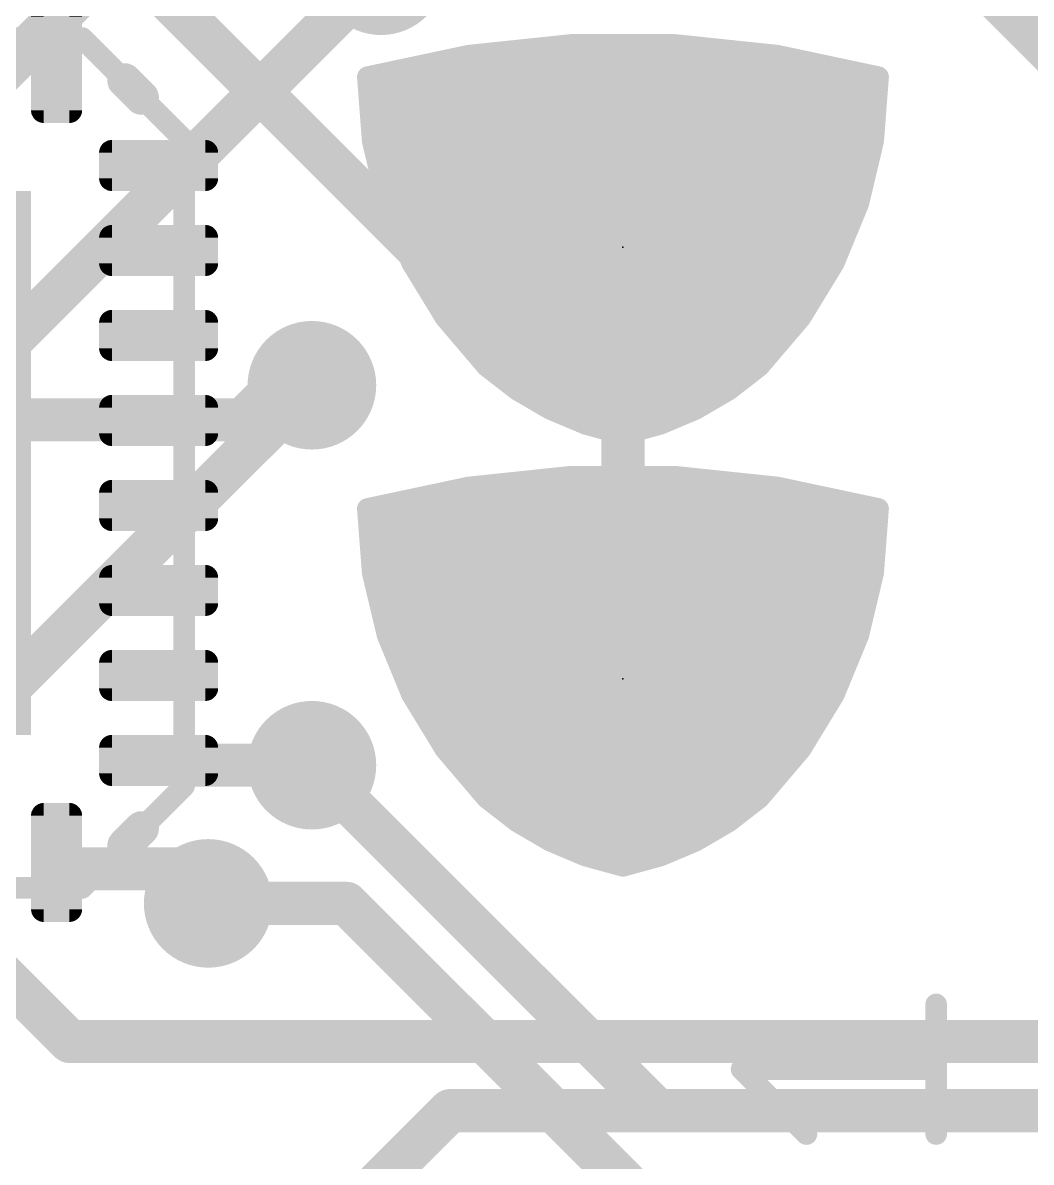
# Model space of a CAD drawing. Extents: x -4.9 to 30, y 1.2 to 21.4.
# Drawn here: x 16.79 to 22.72, y 4.78 to 11.48 of the extents above; entities that cross this region are included whole.
import ezdxf

# ---------------------------------------------------------------- set-up
doc = ezdxf.new("R2010")
doc.units = 0
for name, color, linetype in [('1', 22, 'CONTINUOUS'), ('16', 175, 'CONTINUOUS'), ('17', 82, 'CONTINUOUS'), ('18', 82, 'CONTINUOUS'), ('21', 253, 'CONTINUOUS'), ('23', 7, 'CONTINUOUS'), ('25', 253, 'CONTINUOUS'), ('51', 253, 'CONTINUOUS')]:
    doc.layers.add(name, color=color, linetype=linetype)

# ---------------------------------------------------------------- blocks, each defined once
blk = doc.blocks.new('ROUNDP')
at = {"const_width": 0.5}
blk.add_lwpolyline([(0, -0.25, 1), (0, 0.25, 1), (0, -0.25)], format="xyb", dxfattribs=at)
blk = doc.blocks.new('RECT')
blk.add_solid([(-0.5, -0.5), (0.5, -0.5), (-0.5, 0.5), (0.5, 0.5)])
blk = doc.blocks.new('RECT48000X112000R50')
at = {"const_width": 0.075}
blk.add_lwpolyline([(0.1125, -0.275), (0.1125, 0.275, 0.4142), (0.075, 0.3125), (-0.075, 0.3125, 0.4142), (-0.1125, 0.275), (-0.1125, -0.275, 0.4142), (-0.075, -0.3125), (0.075, -0.3125, 0.4142)], format="xyb", close=True, dxfattribs=at)
blk.add_solid([(-0.0938, -0.2938), (0.0938, -0.2938), (-0.0938, 0.2938), (0.0938, 0.2938)])
blk = doc.blocks.new('RECT112000X48000R50')
at = {"const_width": 0.075}
blk.add_lwpolyline([(0.3125, -0.075), (0.3125, 0.075, 0.4142), (0.275, 0.1125), (-0.275, 0.1125, 0.4142), (-0.3125, 0.075), (-0.3125, -0.075, 0.4142), (-0.275, -0.1125), (0.275, -0.1125, 0.4142)], format="xyb", close=True, dxfattribs=at)
blk.add_solid([(-0.2938, -0.0938), (0.2938, -0.0938), (-0.2938, 0.0938), (0.2938, 0.0938)])
blk = doc.blocks.new('ROUNDV')
at = {"const_width": 0.5}
blk.add_lwpolyline([(0, -0.25, 1), (0, 0.25, 1), (0, -0.25)], format="xyb", dxfattribs=at)

msp = doc.modelspace()

# ---------------------------------------------------------------- linework, layer by layer
at = {"layer": '1'}
for points, const_width in [([(17.272, 11.9888), (19.1008, 10.16)], 0.254), ([(23.9776, 10.16), (22.352, 11.7856)], 0.254), ([(20.0167, 11.3495), (19.4134, 11.2861)], 0.127), ([(20.6233, 11.3495), (20.0167, 11.3495)], 0.127), ([(21.2266, 11.2861), (20.6233, 11.3495)], 0.127), ([(19.4134, 11.2861), (18.82, 11.16)], 0.127), ([(19.5739, 11.303), (21.0661, 11.303)], 0.127), ([(21.82, 11.16), (21.2266, 11.2861)], 0.127), ([(18.82, 11.16), (18.8488, 10.7842)], 0.127), ([(18.8953, 11.176), (21.7447, 11.176)], 0.127), ([(21.7912, 10.7842), (21.82, 11.16)], 0.127), ([(18.8285, 11.049), (21.8115, 11.049)], 0.127), ([(18.8382, 10.922), (21.8018, 10.922)], 0.127), ([(18.848, 10.795), (21.792, 10.795)], 0.127), ([(18.8488, 10.7842), (18.936, 10.4175)], 0.127), ([(21.704, 10.4175), (21.7912, 10.7842)], 0.127), ([(18.8764, 10.668), (21.7636, 10.668)], 0.127), ([(18.9066, 10.541), (21.7334, 10.541)], 0.127), ([(18.936, 10.4175), (19.0795, 10.0689)], 0.127), ([(18.9374, 10.414), (21.7026, 10.414)], 0.127), ([(21.5605, 10.0689), (21.704, 10.4175)], 0.127), ([(18.9897, 10.287), (21.6503, 10.287)], 0.127), ([(19.1008, 10.16), (20.32, 10.16)], 0.254), ([(20.32, 10.16), (20.32, 7.62)], 0.254), ([(19.042, 10.16), (21.598, 10.16)], 0.127), ([(19.0795, 10.0689), (19.2758, 9.7471)], 0.127), ([(21.3642, 9.7471), (21.5605, 10.0689)], 0.127), ([(19.1014, 10.033), (21.5386, 10.033)], 0.127), ([(19.1789, 9.906), (21.4611, 9.906)], 0.127), ([(19.2564, 9.779), (21.3836, 9.779)], 0.127), ([(19.2758, 9.7471), (19.52, 9.46)], 0.127), ([(21.12, 9.46), (21.3642, 9.7471)], 0.127), ([(19.3567, 9.652), (21.2833, 9.652)], 0.127), ([(19.4647, 9.525), (21.1753, 9.525)], 0.127), ([(19.52, 9.46), (19.6986, 9.3214)], 0.127), ([(20.9414, 9.3214), (21.12, 9.46)], 0.127), ([(18.0848, 9.144), (18.288, 9.3472)], 0.254), ([(18.288, 9.3472), (18.4912, 9.3472)], 0.254), ([(19.5999, 9.398), (21.0401, 9.398)], 0.127), ([(19.6986, 9.3214), (19.8937, 9.2073)], 0.127), ([(20.7463, 9.2073), (20.9414, 9.3214)], 0.127), ([(19.7848, 9.271), (20.8552, 9.271)], 0.127), ([(15.4432, 9.144), (17.4752, 9.144)], 0.254), ([(17.4752, 9.144), (17.59, 9.14)], 0.254), ([(17.6784, 9.144), (17.59, 9.14)], 0.254), ([(17.6784, 9.144), (18.0848, 9.144)], 0.254), ([(19.8937, 9.2073), (20.102, 9.1197)], 0.127), ([(20.538, 9.1197), (20.7463, 9.2073)], 0.127), ([(20.0442, 9.144), (20.5958, 9.144)], 0.127), ([(20.102, 9.1197), (20.32, 9.06)], 0.127), ([(20.32, 9.06), (20.538, 9.1197)], 0.127), ([(20.0167, 8.8095), (19.4134, 8.7461)], 0.127), ([(20.6233, 8.8095), (20.0167, 8.8095)], 0.127), ([(21.2266, 8.7461), (20.6233, 8.8095)], 0.127), ([(19.4134, 8.7461), (18.82, 8.62)], 0.127), ([(19.5739, 8.763), (21.0661, 8.763)], 0.127), ([(21.82, 8.62), (21.2266, 8.7461)], 0.127), ([(18.82, 8.62), (18.8488, 8.2442)], 0.127), ([(18.8953, 8.636), (21.7447, 8.636)], 0.127), ([(21.7912, 8.2442), (21.82, 8.62)], 0.127), ([(18.8285, 8.509), (21.8115, 8.509)], 0.127), ([(18.8382, 8.382), (21.8018, 8.382)], 0.127), ([(18.848, 8.255), (21.792, 8.255)], 0.127), ([(18.8488, 8.2442), (18.936, 7.8775)], 0.127), ([(21.704, 7.8775), (21.7912, 8.2442)], 0.127), ([(18.8764, 8.128), (21.7636, 8.128)], 0.127), ([(18.9066, 8.001), (21.7334, 8.001)], 0.127), ([(18.936, 7.8775), (19.0795, 7.5289)], 0.127), ([(18.9374, 7.874), (21.7026, 7.874)], 0.127), ([(21.5605, 7.5289), (21.704, 7.8775)], 0.127), ([(18.9897, 7.747), (21.6503, 7.747)], 0.127), ([(19.042, 7.62), (21.598, 7.62)], 0.127), ([(19.0795, 7.5289), (19.2758, 7.2071)], 0.127), ([(21.3642, 7.2071), (21.5605, 7.5289)], 0.127), ([(19.1014, 7.493), (21.5386, 7.493)], 0.127), ([(19.1789, 7.366), (21.4611, 7.366)], 0.127), ([(17.6784, 7.112), (17.59, 7.14)], 0.254), ([(19.2564, 7.239), (21.3836, 7.239)], 0.127), ([(19.2758, 7.2071), (19.52, 6.92)], 0.127), ([(21.12, 6.92), (21.3642, 7.2071)], 0.127), ([(18.4912, 7.112), (17.6784, 7.112)], 0.254), ([(19.3567, 7.112), (21.2833, 7.112)], 0.127), ([(19.4647, 6.985), (21.1753, 6.985)], 0.127), ([(19.52, 6.92), (19.6986, 6.7814)], 0.127), ([(20.9414, 6.7814), (21.12, 6.92)], 0.127), ([(19.5999, 6.858), (21.0401, 6.858)], 0.127), ([(19.6986, 6.7814), (19.8937, 6.6673)], 0.127), ([(20.7463, 6.6673), (20.9414, 6.7814)], 0.127), ([(19.7848, 6.731), (20.8552, 6.731)], 0.127), ([(19.8937, 6.6673), (20.102, 6.5797)], 0.127), ([(20.538, 6.5797), (20.7463, 6.6673)], 0.127), ([(17.0688, 6.5024), (16.99, 6.54)], 0.254), ([(20.0442, 6.604), (20.5958, 6.604)], 0.127), ([(20.102, 6.5797), (20.32, 6.52)], 0.127), ([(20.32, 6.52), (20.538, 6.5797)], 0.127), ([(17.6784, 6.5024), (17.0688, 6.5024)], 0.254), ([(17.8816, 6.2992), (17.6784, 6.5024)], 0.254), ([(17.0688, 5.4864), (16.4592, 6.096)], 0.254), ([(23.1648, 5.4864), (17.0688, 5.4864)], 0.254), ([(18.0848, 3.8608), (19.304, 5.08)], 0.254), ([(19.304, 5.08), (24.5872, 5.08)], 0.254)]:
    msp.add_lwpolyline(points, dxfattribs=dict(at, const_width=const_width))
for points, const_width in [([(20.0167, 11.3813, 1), (20.0167, 11.3178)], 0.0635), ([(20.02, 11.318, 1), (20.0134, 11.3811)], 0.0635), ([(20.6266, 11.3811, 1), (20.62, 11.318)], 0.0635), ([(20.6233, 11.3178, 1), (20.6233, 11.3813)], 0.0635), ([(19.4101, 11.3177, 1), (19.4167, 11.2545)], 0.0635), ([(19.42, 11.2551, 1), (19.4068, 11.3172)], 0.0635), ([(19.5739, 11.3348, 1), (19.5739, 11.2713)], 0.0635), ([(21.0661, 11.2713, 1), (21.0661, 11.3348)], 0.0635), ([(21.2332, 11.3172, 1), (21.22, 11.2551)], 0.0635), ([(21.2233, 11.2545, 1), (21.2299, 11.3177)], 0.0635), ([(18.8517, 11.1624, 1), (18.7883, 11.1576)], 0.0635), ([(18.8134, 11.1911, 1), (18.8266, 11.1289)], 0.0635), ([(18.8953, 11.2078, 1), (18.8953, 11.1442)], 0.0635), ([(21.7447, 11.1442, 1), (21.7447, 11.2078)], 0.0635), ([(21.8517, 11.1576, 1), (21.7883, 11.1624)], 0.0635), ([(21.8134, 11.1289, 1), (21.8266, 11.1911)], 0.0635), ([(18.8285, 11.0808, 1), (18.8285, 11.0173)], 0.0635), ([(21.8115, 11.0173, 1), (21.8115, 11.0808)], 0.0635), ([(18.8382, 10.9538, 1), (18.8382, 10.8902)], 0.0635), ([(21.8018, 10.8902, 1), (21.8018, 10.9538)], 0.0635), ([(18.848, 10.8268, 1), (18.848, 10.7632)], 0.0635), ([(18.8797, 10.7915, 1), (18.8179, 10.7768)], 0.0635), ([(18.8171, 10.7817, 1), (18.8804, 10.7866)], 0.0635), ([(21.7596, 10.7866, 1), (21.8229, 10.7817)], 0.0635), ([(21.8221, 10.7768, 1), (21.7603, 10.7915)], 0.0635), ([(21.792, 10.7632, 1), (21.792, 10.8268)], 0.0635), ([(18.8764, 10.6998, 1), (18.8764, 10.6363)], 0.0635), ([(21.7636, 10.6363, 1), (21.7636, 10.6998)], 0.0635), ([(18.9066, 10.5728, 1), (18.9066, 10.5092)], 0.0635), ([(21.7334, 10.5092, 1), (21.7334, 10.5728)], 0.0635), ([(18.9654, 10.4296, 1), (18.9067, 10.4054)], 0.0635), ([(18.9051, 10.4101, 1), (18.9669, 10.4248)], 0.0635), ([(18.9374, 10.4458, 1), (18.9374, 10.3822)], 0.0635), ([(21.6731, 10.4248, 1), (21.7349, 10.4101)], 0.0635), ([(21.7333, 10.4054, 1), (21.6746, 10.4296)], 0.0635), ([(21.7026, 10.3822, 1), (21.7026, 10.4458)], 0.0635), ([(18.9897, 10.3188, 1), (18.9897, 10.2553)], 0.0635), ([(21.6503, 10.2553, 1), (21.6503, 10.3188)], 0.0635), ([(19.1008, 10.2235, 1), (19.1008, 10.0965)], 0.127), ([(19.0559, 10.1151, 1), (19.1457, 10.2049)], 0.127), ([(20.3835, 10.16, 1), (20.2565, 10.16)], 0.127), ([(20.32, 10.0965, 1), (20.32, 10.2235)], 0.127), ([(19.042, 10.1918, 1), (19.042, 10.1282)], 0.0635), ([(21.598, 10.1282, 1), (21.598, 10.1918)], 0.0635), ([(19.1066, 10.0855, 1), (19.0524, 10.0524)], 0.0635), ([(21.5876, 10.0524, 1), (21.5334, 10.0855)], 0.0635), ([(19.0502, 10.0568, 1), (19.1089, 10.081)], 0.0635), ([(19.1014, 10.0648, 1), (19.1014, 10.0013)], 0.0635), ([(21.5311, 10.081, 1), (21.5898, 10.0568)], 0.0635), ([(21.5386, 10.0013, 1), (21.5386, 10.0648)], 0.0635), ([(19.1789, 9.9378, 1), (19.1789, 9.8742)], 0.0635), ([(21.4611, 9.8742, 1), (21.4611, 9.9378)], 0.0635), ([(19.2564, 9.8108, 1), (19.2564, 9.7472)], 0.0635), ([(19.3, 9.7677, 1), (19.2516, 9.7266)], 0.0635), ([(19.2487, 9.7306, 1), (19.3029, 9.7637)], 0.0635), ([(21.3371, 9.7637, 1), (21.3913, 9.7306)], 0.0635), ([(21.3884, 9.7266, 1), (21.34, 9.7677)], 0.0635), ([(21.3836, 9.7472, 1), (21.3836, 9.8108)], 0.0635), ([(19.3567, 9.6838, 1), (19.3567, 9.6203)], 0.0635), ([(21.2833, 9.6203, 1), (21.2833, 9.6838)], 0.0635), ([(19.4647, 9.5568, 1), (19.4647, 9.4932)], 0.0635), ([(21.1753, 9.4932, 1), (21.1753, 9.5568)], 0.0635), ([(19.5395, 9.4851, 1), (19.5005, 9.4349)], 0.0635), ([(21.1395, 9.4349, 1), (21.1005, 9.4851)], 0.0635), ([(18.288, 9.4107, 1), (18.288, 9.2837)], 0.127), ([(18.3329, 9.3023, 1), (18.2431, 9.3921)], 0.127), ([(18.4912, 9.2837, 1), (18.4912, 9.4107)], 0.127), ([(19.4958, 9.4394, 1), (19.5442, 9.4806)], 0.0635), ([(19.5999, 9.4298, 1), (19.5999, 9.3662)], 0.0635), ([(21.0401, 9.3662, 1), (21.0401, 9.4298)], 0.0635), ([(21.0958, 9.4806, 1), (21.1442, 9.4394)], 0.0635), ([(19.7146, 9.3488, 1), (19.6825, 9.294)], 0.0635), ([(20.9575, 9.294, 1), (20.9254, 9.3488)], 0.0635), ([(19.6791, 9.2963, 1), (19.718, 9.3465)], 0.0635), ([(19.7848, 9.3028, 1), (19.7848, 9.2393)], 0.0635), ([(20.8552, 9.2393, 1), (20.8552, 9.3028)], 0.0635), ([(20.922, 9.3465, 1), (20.9609, 9.2963)], 0.0635), ([(17.4774, 9.2075, 1), (17.473, 9.0805)], 0.127), ([(17.4752, 9.0805, 1), (17.4752, 9.2075)], 0.127), ([(17.5871, 9.2034, 1), (17.5929, 9.0766)], 0.127), ([(17.5878, 9.0765, 1), (17.5922, 9.2035)], 0.127), ([(17.6784, 9.2075, 1), (17.6784, 9.0805)], 0.127), ([(17.6813, 9.0806, 1), (17.6755, 9.2074)], 0.127), ([(18.0399, 9.1889, 1), (18.1297, 9.0991)], 0.127), ([(18.0848, 9.0805, 1), (18.0848, 9.2075)], 0.127), ([(19.906, 9.2366, 1), (19.8814, 9.1781)], 0.0635), ([(19.8776, 9.1799, 1), (19.9097, 9.2347)], 0.0635), ([(20.7303, 9.2347, 1), (20.7624, 9.1799)], 0.0635), ([(20.7586, 9.1781, 1), (20.734, 9.2366)], 0.0635), ([(20.0442, 9.1758, 1), (20.0442, 9.1122)], 0.0635), ([(20.1104, 9.1503, 1), (20.0936, 9.0891)], 0.0635), ([(20.5464, 9.0891, 1), (20.5296, 9.1503)], 0.0635), ([(20.5958, 9.1122, 1), (20.5958, 9.1758)], 0.0635), ([(20.0897, 9.0904, 1), (20.1143, 9.149)], 0.0635), ([(20.3116, 9.0906, 1), (20.3284, 9.0294)], 0.0635), ([(20.3116, 9.0294, 1), (20.3284, 9.0906)], 0.0635), ([(20.5257, 9.149, 1), (20.5503, 9.0904)], 0.0635), ([(20.0167, 8.8413, 1), (20.0167, 8.7778)], 0.0635), ([(20.02, 8.778, 1), (20.0134, 8.8411)], 0.0635), ([(20.6266, 8.8411, 1), (20.62, 8.778)], 0.0635), ([(20.6233, 8.7778, 1), (20.6233, 8.8413)], 0.0635), ([(19.4101, 8.7777, 1), (19.4167, 8.7145)], 0.0635), ([(19.42, 8.7151, 1), (19.4068, 8.7772)], 0.0635), ([(19.5739, 8.7948, 1), (19.5739, 8.7312)], 0.0635), ([(21.0661, 8.7312, 1), (21.0661, 8.7948)], 0.0635), ([(21.2332, 8.7772, 1), (21.22, 8.7151)], 0.0635), ([(21.2233, 8.7145, 1), (21.2299, 8.7777)], 0.0635), ([(18.8517, 8.6224, 1), (18.7883, 8.6176)], 0.0635), ([(18.8134, 8.6511, 1), (18.8266, 8.5889)], 0.0635), ([(18.8953, 8.6678, 1), (18.8953, 8.6043)], 0.0635), ([(21.7447, 8.6043, 1), (21.7447, 8.6678)], 0.0635), ([(21.8517, 8.6176, 1), (21.7883, 8.6224)], 0.0635), ([(21.8134, 8.5889, 1), (21.8266, 8.6511)], 0.0635), ([(18.8285, 8.5408, 1), (18.8285, 8.4772)], 0.0635), ([(21.8115, 8.4772, 1), (21.8115, 8.5408)], 0.0635), ([(18.8382, 8.4138, 1), (18.8382, 8.3502)], 0.0635), ([(21.8018, 8.3502, 1), (21.8018, 8.4138)], 0.0635), ([(18.848, 8.2868, 1), (18.848, 8.2233)], 0.0635), ([(21.792, 8.2233, 1), (21.792, 8.2868)], 0.0635), ([(18.8797, 8.2515, 1), (18.8179, 8.2368)], 0.0635), ([(18.8171, 8.2417, 1), (18.8804, 8.2466)], 0.0635), ([(21.7596, 8.2466, 1), (21.8229, 8.2417)], 0.0635), ([(21.8221, 8.2368, 1), (21.7603, 8.2515)], 0.0635), ([(18.8764, 8.1598, 1), (18.8764, 8.0962)], 0.0635), ([(21.7636, 8.0962, 1), (21.7636, 8.1598)], 0.0635), ([(18.9066, 8.0328, 1), (18.9066, 7.9693)], 0.0635), ([(21.7334, 7.9693, 1), (21.7334, 8.0328)], 0.0635), ([(18.9654, 7.8896, 1), (18.9067, 7.8654)], 0.0635), ([(18.9051, 7.8701, 1), (18.9669, 7.8848)], 0.0635), ([(18.9374, 7.9058, 1), (18.9374, 7.8423)], 0.0635), ([(21.6731, 7.8848, 1), (21.7349, 7.8701)], 0.0635), ([(21.7333, 7.8654, 1), (21.6746, 7.8896)], 0.0635), ([(21.7026, 7.8423, 1), (21.7026, 7.9058)], 0.0635), ([(18.9897, 7.7788, 1), (18.9897, 7.7153)], 0.0635), ([(21.6503, 7.7153, 1), (21.6503, 7.7788)], 0.0635), ([(19.042, 7.6517, 1), (19.042, 7.5883)], 0.0635), ([(20.2565, 7.62, 1), (20.3835, 7.62)], 0.127), ([(21.598, 7.5883, 1), (21.598, 7.6517)], 0.0635), ([(19.1066, 7.5455, 1), (19.0524, 7.5124)], 0.0635), ([(21.5876, 7.5124, 1), (21.5334, 7.5455)], 0.0635), ([(19.0502, 7.5168, 1), (19.1089, 7.541)], 0.0635), ([(19.1014, 7.5248, 1), (19.1014, 7.4613)], 0.0635), ([(21.5311, 7.541, 1), (21.5898, 7.5168)], 0.0635), ([(21.5386, 7.4613, 1), (21.5386, 7.5248)], 0.0635), ([(19.1789, 7.3978, 1), (19.1789, 7.3343)], 0.0635), ([(21.4611, 7.3343, 1), (21.4611, 7.3978)], 0.0635), ([(17.6092, 7.2005, 1), (17.5708, 7.0795)], 0.127), ([(19.2564, 7.2708, 1), (19.2564, 7.2073)], 0.0635), ([(19.3, 7.2277, 1), (19.2516, 7.1866)], 0.0635), ([(19.2487, 7.1906, 1), (19.3029, 7.2237)], 0.0635), ([(21.3371, 7.2237, 1), (21.3913, 7.1906)], 0.0635), ([(21.3884, 7.1866, 1), (21.34, 7.2277)], 0.0635), ([(21.3836, 7.2073, 1), (21.3836, 7.2708)], 0.0635), ([(17.6784, 7.1755, 1), (17.6784, 7.0485)], 0.127), ([(17.6592, 7.0515, 1), (17.6976, 7.1725)], 0.127), ([(18.4912, 7.0485, 1), (18.4912, 7.1755)], 0.127), ([(19.3567, 7.1437, 1), (19.3567, 7.0803)], 0.0635), ([(21.2833, 7.0803, 1), (21.2833, 7.1437)], 0.0635), ([(19.4647, 7.0168, 1), (19.4647, 6.9533)], 0.0635), ([(21.1753, 6.9533, 1), (21.1753, 7.0168)], 0.0635), ([(19.5395, 6.9451, 1), (19.5005, 6.8949)], 0.0635), ([(19.4958, 6.8994, 1), (19.5442, 6.9406)], 0.0635), ([(21.0958, 6.9406, 1), (21.1442, 6.8994)], 0.0635), ([(21.1395, 6.8949, 1), (21.1005, 6.9451)], 0.0635), ([(19.5999, 6.8898, 1), (19.5999, 6.8263)], 0.0635), ([(21.0401, 6.8263, 1), (21.0401, 6.8898)], 0.0635), ([(19.7146, 6.8088, 1), (19.6825, 6.754)], 0.0635), ([(19.6791, 6.7563, 1), (19.718, 6.8065)], 0.0635), ([(20.922, 6.8065, 1), (20.9609, 6.7563)], 0.0635), ([(20.9575, 6.754, 1), (20.9254, 6.8088)], 0.0635), ([(19.7848, 6.7628, 1), (19.7848, 6.6993)], 0.0635), ([(20.8552, 6.6993, 1), (20.8552, 6.7628)], 0.0635), ([(19.906, 6.6966, 1), (19.8814, 6.6381)], 0.0635), ([(19.8776, 6.6399, 1), (19.9097, 6.6947)], 0.0635), ([(20.7303, 6.6947, 1), (20.7624, 6.6399)], 0.0635), ([(20.7586, 6.6381, 1), (20.734, 6.6966)], 0.0635), ([(17.0173, 6.5973, 1), (16.9627, 6.4827)], 0.127), ([(20.0442, 6.6357, 1), (20.0442, 6.5723)], 0.0635), ([(20.1104, 6.6103, 1), (20.0936, 6.5491)], 0.0635), ([(20.0897, 6.5504, 1), (20.1143, 6.609)], 0.0635), ([(20.5257, 6.609, 1), (20.5503, 6.5504)], 0.0635), ([(20.5464, 6.5491, 1), (20.5296, 6.6103)], 0.0635), ([(20.5958, 6.5723, 1), (20.5958, 6.6357)], 0.0635), ([(17.0688, 6.5659, 1), (17.0688, 6.4389)], 0.127), ([(17.0415, 6.4451, 1), (17.0961, 6.5597)], 0.127), ([(17.7233, 6.5473, 1), (17.6335, 6.4575)], 0.127), ([(17.6784, 6.4389, 1), (17.6784, 6.5659)], 0.127), ([(20.3116, 6.5506, 1), (20.3284, 6.4894)], 0.0635), ([(20.3116, 6.4894, 1), (20.3284, 6.5506)], 0.0635), ([(17.8367, 6.2543, 1), (17.9265, 6.3441)], 0.127), ([(17.0688, 5.5499, 1), (17.0688, 5.4229)], 0.127), ([(17.0239, 5.4415, 1), (17.1137, 5.5313)], 0.127), ([(19.304, 5.1435, 1), (19.304, 5.0165)], 0.127), ([(19.3489, 5.0351, 1), (19.2591, 5.1249)], 0.127)]:
    msp.add_lwpolyline(points, format="xyb", dxfattribs=dict(at, const_width=const_width))
at = {"layer": '16'}
for points, const_width in [([(14.224, 8.7376), (19.304, 13.8176)], 0.254), ([(20.32, 13.8176), (23.9776, 10.16)], 0.254), ([(18.8976, 11.7856), (15.0368, 7.9248)], 0.254), ([(20.0167, 11.3495), (19.4134, 11.2861)], 0.127), ([(20.6233, 11.3495), (20.0167, 11.3495)], 0.127), ([(21.2266, 11.2861), (20.6233, 11.3495)], 0.127), ([(19.4134, 11.2861), (18.82, 11.16)], 0.127), ([(19.5739, 11.303), (21.0661, 11.303)], 0.127), ([(21.82, 11.16), (21.2266, 11.2861)], 0.127), ([(18.82, 11.16), (18.8488, 10.7842)], 0.127), ([(18.8953, 11.176), (21.7447, 11.176)], 0.127), ([(21.7912, 10.7842), (21.82, 11.16)], 0.127), ([(18.8285, 11.049), (21.8115, 11.049)], 0.127), ([(18.8382, 10.922), (21.8018, 10.922)], 0.127), ([(18.848, 10.795), (21.792, 10.795)], 0.127), ([(18.8488, 10.7842), (18.936, 10.4175)], 0.127), ([(21.704, 10.4175), (21.7912, 10.7842)], 0.127), ([(18.8764, 10.668), (21.7636, 10.668)], 0.127), ([(18.9066, 10.541), (21.7334, 10.541)], 0.127), ([(18.936, 10.4175), (19.0795, 10.0689)], 0.127), ([(18.9374, 10.414), (21.7026, 10.414)], 0.127), ([(21.5605, 10.0689), (21.704, 10.4175)], 0.127), ([(18.9897, 10.287), (21.6503, 10.287)], 0.127), ([(19.042, 10.16), (21.598, 10.16)], 0.127), ([(19.0795, 10.0689), (19.2758, 9.7471)], 0.127), ([(21.3642, 9.7471), (21.5605, 10.0689)], 0.127), ([(19.1014, 10.033), (21.5386, 10.033)], 0.127), ([(19.1789, 9.906), (21.4611, 9.906)], 0.127), ([(19.2564, 9.779), (21.3836, 9.779)], 0.127), ([(19.2758, 9.7471), (19.52, 9.46)], 0.127), ([(21.12, 9.46), (21.3642, 9.7471)], 0.127), ([(19.3567, 9.652), (21.2833, 9.652)], 0.127), ([(19.4647, 9.525), (21.1753, 9.525)], 0.127), ([(19.52, 9.46), (19.6986, 9.3214)], 0.127), ([(20.9414, 9.3214), (21.12, 9.46)], 0.127), ([(18.4912, 9.3472), (16.256, 7.112)], 0.254), ([(19.5999, 9.398), (21.0401, 9.398)], 0.127), ([(19.6986, 9.3214), (19.8937, 9.2073)], 0.127), ([(20.7463, 9.2073), (20.9414, 9.3214)], 0.127), ([(19.7848, 9.271), (20.8552, 9.271)], 0.127), ([(19.8937, 9.2073), (20.102, 9.1197)], 0.127), ([(20.538, 9.1197), (20.7463, 9.2073)], 0.127), ([(20.0442, 9.144), (20.5958, 9.144)], 0.127), ([(20.102, 9.1197), (20.32, 9.06)], 0.127), ([(20.32, 9.06), (20.538, 9.1197)], 0.127), ([(20.0167, 8.8095), (19.4134, 8.7461)], 0.127), ([(20.6233, 8.8095), (20.0167, 8.8095)], 0.127), ([(21.2266, 8.7461), (20.6233, 8.8095)], 0.127), ([(19.4134, 8.7461), (18.82, 8.62)], 0.127), ([(19.5739, 8.763), (21.0661, 8.763)], 0.127), ([(21.82, 8.62), (21.2266, 8.7461)], 0.127), ([(18.82, 8.62), (18.8488, 8.2442)], 0.127), ([(18.8953, 8.636), (21.7447, 8.636)], 0.127), ([(21.7912, 8.2442), (21.82, 8.62)], 0.127), ([(18.8285, 8.509), (21.8115, 8.509)], 0.127), ([(18.8382, 8.382), (21.8018, 8.382)], 0.127), ([(18.848, 8.255), (21.792, 8.255)], 0.127), ([(18.8488, 8.2442), (18.936, 7.8775)], 0.127), ([(21.704, 7.8775), (21.7912, 8.2442)], 0.127), ([(18.8764, 8.128), (21.7636, 8.128)], 0.127), ([(18.9066, 8.001), (21.7334, 8.001)], 0.127), ([(18.936, 7.8775), (19.0795, 7.5289)], 0.127), ([(18.9374, 7.874), (21.7026, 7.874)], 0.127), ([(21.5605, 7.5289), (21.704, 7.8775)], 0.127), ([(18.9897, 7.747), (21.6503, 7.747)], 0.127), ([(19.042, 7.62), (21.598, 7.62)], 0.127), ([(19.0795, 7.5289), (19.2758, 7.2071)], 0.127), ([(21.3642, 7.2071), (21.5605, 7.5289)], 0.127), ([(19.1014, 7.493), (21.5386, 7.493)], 0.127), ([(19.1789, 7.366), (21.4611, 7.366)], 0.127), ([(19.2564, 7.239), (21.3836, 7.239)], 0.127), ([(19.2758, 7.2071), (19.52, 6.92)], 0.127), ([(21.12, 6.92), (21.3642, 7.2071)], 0.127), ([(20.5232, 5.08), (18.4912, 7.112)], 0.254), ([(19.3567, 7.112), (21.2833, 7.112)], 0.127), ([(19.4647, 6.985), (21.1753, 6.985)], 0.127), ([(19.52, 6.92), (19.6986, 6.7814)], 0.127), ([(20.9414, 6.7814), (21.12, 6.92)], 0.127), ([(19.5999, 6.858), (21.0401, 6.858)], 0.127), ([(19.6986, 6.7814), (19.8937, 6.6673)], 0.127), ([(20.7463, 6.6673), (20.9414, 6.7814)], 0.127), ([(19.7848, 6.731), (20.8552, 6.731)], 0.127), ([(19.8937, 6.6673), (20.102, 6.5797)], 0.127), ([(20.538, 6.5797), (20.7463, 6.6673)], 0.127), ([(20.0442, 6.604), (20.5958, 6.604)], 0.127), ([(20.102, 6.5797), (20.32, 6.52)], 0.127), ([(20.32, 6.52), (20.538, 6.5797)], 0.127), ([(18.6944, 6.2992), (17.8816, 6.2992)], 0.254), ([(22.5552, 2.4384), (18.6944, 6.2992)], 0.254), ([(25.4, 5.08), (20.5232, 5.08)], 0.254)]:
    msp.add_lwpolyline(points, dxfattribs=dict(at, const_width=const_width))
for points, const_width in [([(20.0167, 11.3813, 1), (20.0167, 11.3178)], 0.0635), ([(20.02, 11.318, 1), (20.0134, 11.3811)], 0.0635), ([(20.6266, 11.3811, 1), (20.62, 11.318)], 0.0635), ([(20.6233, 11.3178, 1), (20.6233, 11.3813)], 0.0635), ([(19.4101, 11.3177, 1), (19.4167, 11.2545)], 0.0635), ([(19.42, 11.2551, 1), (19.4068, 11.3172)], 0.0635), ([(19.5739, 11.3348, 1), (19.5739, 11.2713)], 0.0635), ([(21.0661, 11.2713, 1), (21.0661, 11.3348)], 0.0635), ([(21.2332, 11.3172, 1), (21.22, 11.2551)], 0.0635), ([(21.2233, 11.2545, 1), (21.2299, 11.3177)], 0.0635), ([(18.8517, 11.1624, 1), (18.7883, 11.1576)], 0.0635), ([(18.8134, 11.1911, 1), (18.8266, 11.1289)], 0.0635), ([(18.8953, 11.2078, 1), (18.8953, 11.1442)], 0.0635), ([(21.7447, 11.1442, 1), (21.7447, 11.2078)], 0.0635), ([(21.8517, 11.1576, 1), (21.7883, 11.1624)], 0.0635), ([(21.8134, 11.1289, 1), (21.8266, 11.1911)], 0.0635), ([(18.8285, 11.0808, 1), (18.8285, 11.0173)], 0.0635), ([(21.8115, 11.0173, 1), (21.8115, 11.0808)], 0.0635), ([(18.8382, 10.9538, 1), (18.8382, 10.8902)], 0.0635), ([(21.8018, 10.8902, 1), (21.8018, 10.9538)], 0.0635), ([(18.848, 10.8268, 1), (18.848, 10.7632)], 0.0635), ([(18.8797, 10.7915, 1), (18.8179, 10.7768)], 0.0635), ([(18.8171, 10.7817, 1), (18.8804, 10.7866)], 0.0635), ([(21.7596, 10.7866, 1), (21.8229, 10.7817)], 0.0635), ([(21.8221, 10.7768, 1), (21.7603, 10.7915)], 0.0635), ([(21.792, 10.7632, 1), (21.792, 10.8268)], 0.0635), ([(18.8764, 10.6998, 1), (18.8764, 10.6363)], 0.0635), ([(21.7636, 10.6363, 1), (21.7636, 10.6998)], 0.0635), ([(18.9066, 10.5728, 1), (18.9066, 10.5092)], 0.0635), ([(21.7334, 10.5092, 1), (21.7334, 10.5728)], 0.0635), ([(18.9654, 10.4296, 1), (18.9067, 10.4054)], 0.0635), ([(18.9051, 10.4101, 1), (18.9669, 10.4248)], 0.0635), ([(18.9374, 10.4458, 1), (18.9374, 10.3822)], 0.0635), ([(21.6731, 10.4248, 1), (21.7349, 10.4101)], 0.0635), ([(21.7333, 10.4054, 1), (21.6746, 10.4296)], 0.0635), ([(21.7026, 10.3822, 1), (21.7026, 10.4458)], 0.0635), ([(18.9897, 10.3188, 1), (18.9897, 10.2553)], 0.0635), ([(21.6503, 10.2553, 1), (21.6503, 10.3188)], 0.0635), ([(19.042, 10.1918, 1), (19.042, 10.1282)], 0.0635), ([(21.598, 10.1282, 1), (21.598, 10.1918)], 0.0635), ([(19.1066, 10.0855, 1), (19.0524, 10.0524)], 0.0635), ([(21.5876, 10.0524, 1), (21.5334, 10.0855)], 0.0635), ([(19.0502, 10.0568, 1), (19.1089, 10.081)], 0.0635), ([(19.1014, 10.0648, 1), (19.1014, 10.0013)], 0.0635), ([(21.5311, 10.081, 1), (21.5898, 10.0568)], 0.0635), ([(21.5386, 10.0013, 1), (21.5386, 10.0648)], 0.0635), ([(19.1789, 9.9378, 1), (19.1789, 9.8742)], 0.0635), ([(21.4611, 9.8742, 1), (21.4611, 9.9378)], 0.0635), ([(19.2564, 9.8108, 1), (19.2564, 9.7472)], 0.0635), ([(19.3, 9.7677, 1), (19.2516, 9.7266)], 0.0635), ([(19.2487, 9.7306, 1), (19.3029, 9.7637)], 0.0635), ([(21.3371, 9.7637, 1), (21.3913, 9.7306)], 0.0635), ([(21.3884, 9.7266, 1), (21.34, 9.7677)], 0.0635), ([(21.3836, 9.7472, 1), (21.3836, 9.8108)], 0.0635), ([(19.3567, 9.6838, 1), (19.3567, 9.6203)], 0.0635), ([(21.2833, 9.6203, 1), (21.2833, 9.6838)], 0.0635), ([(19.4647, 9.5568, 1), (19.4647, 9.4932)], 0.0635), ([(21.1753, 9.4932, 1), (21.1753, 9.5568)], 0.0635), ([(19.5395, 9.4851, 1), (19.5005, 9.4349)], 0.0635), ([(21.1395, 9.4349, 1), (21.1005, 9.4851)], 0.0635), ([(18.5361, 9.3023, 1), (18.4463, 9.3921)], 0.127), ([(19.4958, 9.4394, 1), (19.5442, 9.4806)], 0.0635), ([(19.5999, 9.4298, 1), (19.5999, 9.3662)], 0.0635), ([(21.0401, 9.3662, 1), (21.0401, 9.4298)], 0.0635), ([(21.0958, 9.4806, 1), (21.1442, 9.4394)], 0.0635), ([(19.7146, 9.3488, 1), (19.6825, 9.294)], 0.0635), ([(20.9575, 9.294, 1), (20.9254, 9.3488)], 0.0635), ([(19.6791, 9.2963, 1), (19.718, 9.3465)], 0.0635), ([(19.7848, 9.3028, 1), (19.7848, 9.2393)], 0.0635), ([(20.8552, 9.2393, 1), (20.8552, 9.3028)], 0.0635), ([(20.922, 9.3465, 1), (20.9609, 9.2963)], 0.0635), ([(19.906, 9.2366, 1), (19.8814, 9.1781)], 0.0635), ([(19.8776, 9.1799, 1), (19.9097, 9.2347)], 0.0635), ([(20.7303, 9.2347, 1), (20.7624, 9.1799)], 0.0635), ([(20.7586, 9.1781, 1), (20.734, 9.2366)], 0.0635), ([(20.0442, 9.1758, 1), (20.0442, 9.1122)], 0.0635), ([(20.1104, 9.1503, 1), (20.0936, 9.0891)], 0.0635), ([(20.5464, 9.0891, 1), (20.5296, 9.1503)], 0.0635), ([(20.5958, 9.1122, 1), (20.5958, 9.1758)], 0.0635), ([(20.0897, 9.0904, 1), (20.1143, 9.149)], 0.0635), ([(20.3116, 9.0906, 1), (20.3284, 9.0294)], 0.0635), ([(20.3116, 9.0294, 1), (20.3284, 9.0906)], 0.0635), ([(20.5257, 9.149, 1), (20.5503, 9.0904)], 0.0635), ([(20.0167, 8.8413, 1), (20.0167, 8.7778)], 0.0635), ([(20.02, 8.778, 1), (20.0134, 8.8411)], 0.0635), ([(20.6266, 8.8411, 1), (20.62, 8.778)], 0.0635), ([(20.6233, 8.7778, 1), (20.6233, 8.8413)], 0.0635), ([(19.4101, 8.7777, 1), (19.4167, 8.7145)], 0.0635), ([(19.42, 8.7151, 1), (19.4068, 8.7772)], 0.0635), ([(19.5739, 8.7948, 1), (19.5739, 8.7312)], 0.0635), ([(21.0661, 8.7312, 1), (21.0661, 8.7948)], 0.0635), ([(21.2332, 8.7772, 1), (21.22, 8.7151)], 0.0635), ([(21.2233, 8.7145, 1), (21.2299, 8.7777)], 0.0635), ([(18.8517, 8.6224, 1), (18.7883, 8.6176)], 0.0635), ([(18.8134, 8.6511, 1), (18.8266, 8.5889)], 0.0635), ([(18.8953, 8.6678, 1), (18.8953, 8.6043)], 0.0635), ([(21.7447, 8.6043, 1), (21.7447, 8.6678)], 0.0635), ([(21.8517, 8.6176, 1), (21.7883, 8.6224)], 0.0635), ([(21.8134, 8.5889, 1), (21.8266, 8.6511)], 0.0635), ([(18.8285, 8.5408, 1), (18.8285, 8.4772)], 0.0635), ([(21.8115, 8.4772, 1), (21.8115, 8.5408)], 0.0635), ([(18.8382, 8.4138, 1), (18.8382, 8.3502)], 0.0635), ([(21.8018, 8.3502, 1), (21.8018, 8.4138)], 0.0635), ([(18.848, 8.2868, 1), (18.848, 8.2233)], 0.0635), ([(21.792, 8.2233, 1), (21.792, 8.2868)], 0.0635), ([(18.8797, 8.2515, 1), (18.8179, 8.2368)], 0.0635), ([(18.8171, 8.2417, 1), (18.8804, 8.2466)], 0.0635), ([(21.7596, 8.2466, 1), (21.8229, 8.2417)], 0.0635), ([(21.8221, 8.2368, 1), (21.7603, 8.2515)], 0.0635), ([(18.8764, 8.1598, 1), (18.8764, 8.0962)], 0.0635), ([(21.7636, 8.0962, 1), (21.7636, 8.1598)], 0.0635), ([(18.9066, 8.0328, 1), (18.9066, 7.9693)], 0.0635), ([(21.7334, 7.9693, 1), (21.7334, 8.0328)], 0.0635), ([(18.9654, 7.8896, 1), (18.9067, 7.8654)], 0.0635), ([(18.9051, 7.8701, 1), (18.9669, 7.8848)], 0.0635), ([(18.9374, 7.9058, 1), (18.9374, 7.8423)], 0.0635), ([(21.6731, 7.8848, 1), (21.7349, 7.8701)], 0.0635), ([(21.7333, 7.8654, 1), (21.6746, 7.8896)], 0.0635), ([(21.7026, 7.8423, 1), (21.7026, 7.9058)], 0.0635), ([(18.9897, 7.7788, 1), (18.9897, 7.7153)], 0.0635), ([(21.6503, 7.7153, 1), (21.6503, 7.7788)], 0.0635), ([(19.042, 7.6517, 1), (19.042, 7.5883)], 0.0635), ([(21.598, 7.5883, 1), (21.598, 7.6517)], 0.0635), ([(19.1066, 7.5455, 1), (19.0524, 7.5124)], 0.0635), ([(21.5876, 7.5124, 1), (21.5334, 7.5455)], 0.0635), ([(19.0502, 7.5168, 1), (19.1089, 7.541)], 0.0635), ([(19.1014, 7.5248, 1), (19.1014, 7.4613)], 0.0635), ([(21.5311, 7.541, 1), (21.5898, 7.5168)], 0.0635), ([(21.5386, 7.4613, 1), (21.5386, 7.5248)], 0.0635), ([(19.1789, 7.3978, 1), (19.1789, 7.3343)], 0.0635), ([(21.4611, 7.3343, 1), (21.4611, 7.3978)], 0.0635), ([(19.2564, 7.2708, 1), (19.2564, 7.2073)], 0.0635), ([(19.3, 7.2277, 1), (19.2516, 7.1866)], 0.0635), ([(19.2487, 7.1906, 1), (19.3029, 7.2237)], 0.0635), ([(21.3371, 7.2237, 1), (21.3913, 7.1906)], 0.0635), ([(21.3884, 7.1866, 1), (21.34, 7.2277)], 0.0635), ([(21.3836, 7.2073, 1), (21.3836, 7.2708)], 0.0635), ([(18.5361, 7.1569, 1), (18.4463, 7.0671)], 0.127), ([(19.3567, 7.1437, 1), (19.3567, 7.0803)], 0.0635), ([(21.2833, 7.0803, 1), (21.2833, 7.1437)], 0.0635), ([(19.4647, 7.0168, 1), (19.4647, 6.9533)], 0.0635), ([(21.1753, 6.9533, 1), (21.1753, 7.0168)], 0.0635), ([(19.5395, 6.9451, 1), (19.5005, 6.8949)], 0.0635), ([(19.4958, 6.8994, 1), (19.5442, 6.9406)], 0.0635), ([(21.0958, 6.9406, 1), (21.1442, 6.8994)], 0.0635), ([(21.1395, 6.8949, 1), (21.1005, 6.9451)], 0.0635), ([(19.5999, 6.8898, 1), (19.5999, 6.8263)], 0.0635), ([(21.0401, 6.8263, 1), (21.0401, 6.8898)], 0.0635), ([(19.7146, 6.8088, 1), (19.6825, 6.754)], 0.0635), ([(19.6791, 6.7563, 1), (19.718, 6.8065)], 0.0635), ([(20.922, 6.8065, 1), (20.9609, 6.7563)], 0.0635), ([(20.9575, 6.754, 1), (20.9254, 6.8088)], 0.0635), ([(19.7848, 6.7628, 1), (19.7848, 6.6993)], 0.0635), ([(20.8552, 6.6993, 1), (20.8552, 6.7628)], 0.0635), ([(19.906, 6.6966, 1), (19.8814, 6.6381)], 0.0635), ([(19.8776, 6.6399, 1), (19.9097, 6.6947)], 0.0635), ([(20.7303, 6.6947, 1), (20.7624, 6.6399)], 0.0635), ([(20.7586, 6.6381, 1), (20.734, 6.6966)], 0.0635), ([(20.0442, 6.6357, 1), (20.0442, 6.5723)], 0.0635), ([(20.1104, 6.6103, 1), (20.0936, 6.5491)], 0.0635), ([(20.0897, 6.5504, 1), (20.1143, 6.609)], 0.0635), ([(20.5257, 6.609, 1), (20.5503, 6.5504)], 0.0635), ([(20.5464, 6.5491, 1), (20.5296, 6.6103)], 0.0635), ([(20.5958, 6.5723, 1), (20.5958, 6.6357)], 0.0635), ([(20.3116, 6.5506, 1), (20.3284, 6.4894)], 0.0635), ([(20.3116, 6.4894, 1), (20.3284, 6.5506)], 0.0635), ([(17.8816, 6.3627, 1), (17.8816, 6.2357)], 0.127), ([(18.7393, 6.3441, 1), (18.6495, 6.2543)], 0.127), ([(18.6944, 6.2357, 1), (18.6944, 6.3627)], 0.127), ([(20.5232, 5.1435, 1), (20.5232, 5.0165)], 0.127), ([(20.4783, 5.0351, 1), (20.5681, 5.1249)], 0.127)]:
    msp.add_lwpolyline(points, format="xyb", dxfattribs=dict(at, const_width=const_width))
at = {"layer": '21', "const_width": 0.2032}
for points in [[(17.39, 11.14), (17.49, 11.04)], [(17.49, 6.74), (17.39, 6.64)]]:
    msp.add_lwpolyline(points, dxfattribs=at)
at = {"layer": '21', "const_width": 0.1016}
for points in [[(17.4259, 11.1759, 1), (17.3541, 11.1041)], [(17.4541, 11.0041, 1), (17.5259, 11.0759)], [(17.5259, 6.7041, 1), (17.4541, 6.7759)], [(17.3541, 6.6759, 1), (17.4259, 6.6041)]]:
    msp.add_lwpolyline(points, format="xyb", dxfattribs=at)
at = {"layer": '23'}
for p in [(20.32, 10.16), (20.32, 7.62)]:
    msp.add_point(p, dxfattribs=at)
at = {"layer": '25', "const_width": 0.127}
for points in [[(22.1615, 4.9423), (22.1615, 5.7049)], [(21.3988, 4.9423), (21.0175, 5.3236)], [(21.0175, 5.3236), (22.1615, 5.3236)]]:
    msp.add_lwpolyline(points, dxfattribs=at)
at = {"layer": '25', "const_width": 0.0635}
for points in [[(22.1932, 5.7049, 1), (22.1298, 5.7049)], [(21.0175, 5.3554, 1), (21.0175, 5.2919)], [(21.04, 5.3461, 1), (20.9951, 5.3012)], [(22.1615, 5.2919, 1), (22.1615, 5.3554)], [(21.3764, 4.9198, 1), (21.4213, 4.9647)], [(22.1298, 4.9423, 1), (22.1932, 4.9423)]]:
    msp.add_lwpolyline(points, format="xyb", dxfattribs=at)
at = {"layer": '51', "const_width": 0.127}
for points in [[(13.34, 11.39), (17.14, 11.39)], [(17.14, 11.39), (17.74, 10.79)], [(17.74, 10.79), (17.74, 6.99)], [(17.74, 6.99), (17.14, 6.39)], [(17.14, 6.39), (13.34, 6.39)]]:
    msp.add_lwpolyline(points, dxfattribs=at)
at = {"layer": '51', "const_width": 0.0635}
for points in [[(17.1625, 11.4125, 1), (17.1175, 11.3675)], [(17.14, 11.3582, 1), (17.14, 11.4218)], [(17.7718, 10.79, 1), (17.7083, 10.79)], [(17.7175, 10.7675, 1), (17.7625, 10.8125)], [(17.7625, 6.9675, 1), (17.7175, 7.0125)], [(17.7083, 6.99, 1), (17.7718, 6.99)], [(17.1175, 6.4125, 1), (17.1625, 6.3675)], [(17.14, 6.3583, 1), (17.14, 6.4218)]]:
    msp.add_lwpolyline(points, format="xyb", dxfattribs=at)

# ---------------------------------------------------------------- block references
at = {"layer": '1'}
for name, p in [('RECT48000X112000R50', (16.99, 11.24)), ('RECT112000X48000R50', (17.59, 10.64)), ('RECT112000X48000R50', (17.59, 10.14)), ('RECT112000X48000R50', (17.59, 9.64)), ('RECT112000X48000R50', (17.59, 9.14)), ('RECT112000X48000R50', (17.59, 8.64)), ('RECT112000X48000R50', (17.59, 8.14)), ('RECT112000X48000R50', (17.59, 7.64)), ('RECT112000X48000R50', (17.59, 7.14)), ('RECT48000X112000R50', (16.99, 6.54))]:
    msp.add_blockref(name, p, dxfattribs=at)
at = {"layer": '1', "xscale": 3.2, "yscale": 3.2}
msp.add_blockref('RECT', (15.24, 8.89), dxfattribs=at)
at = {"layer": '17', "xscale": 2.1844, "yscale": 2.1844}
for p in [(20.32, 10.16), (20.32, 10.16), (20.32, 7.62), (20.32, 7.62)]:
    msp.add_blockref('ROUNDP', p, dxfattribs=at)
at = {"layer": '18', "xscale": 0.7564, "yscale": 0.7564}
for p in [(18.8976, 11.7856), (18.8976, 11.7856), (18.4912, 9.3472), (18.4912, 9.3472), (18.4912, 7.112), (18.4912, 7.112), (17.8816, 6.2992), (17.8816, 6.2992)]:
    msp.add_blockref('ROUNDV', p, dxfattribs=at)
at = {"layer": '51'}
for p, xscale, yscale in [((16.99, 11.165), 0.3, 0.45), ((17.515, 10.64), 0.45, 0.3), ((17.515, 10.14), 0.45, 0.3), ((17.515, 9.64), 0.45, 0.3), ((17.515, 9.14), 0.45, 0.3), ((17.515, 8.64), 0.45, 0.3), ((17.515, 8.14), 0.45, 0.3), ((17.515, 7.64), 0.45, 0.3), ((17.515, 7.14), 0.45, 0.3), ((16.99, 6.615), 0.3, 0.45)]:
    msp.add_blockref('RECT', p, dxfattribs=dict(at, xscale=xscale, yscale=yscale))

doc.saveas('drawing.dxf')
